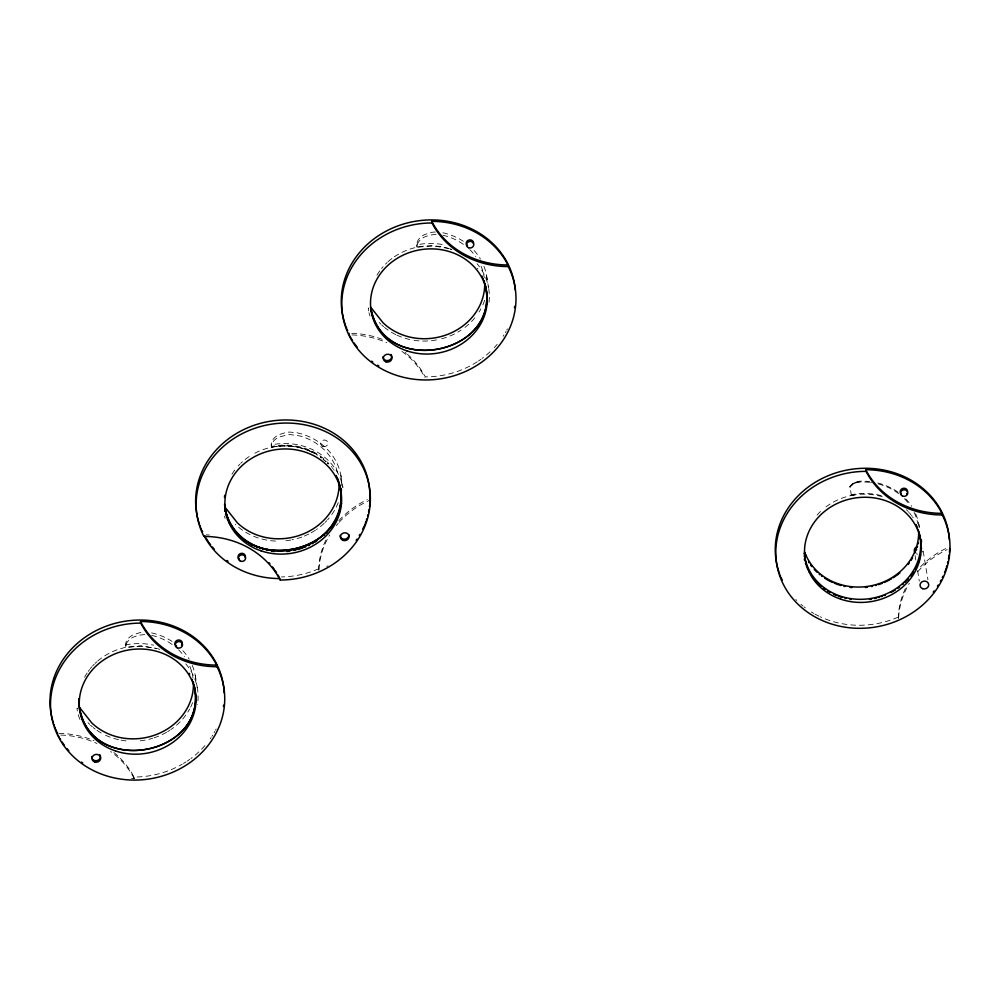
<?xml version="1.0" encoding="UTF-8"?>
<svg xmlns="http://www.w3.org/2000/svg" width="1000" height="1000" viewBox="0 0 1000 1000"><rect width="100%" height="100%" fill="white"/><g stroke="black" fill="none" stroke-linecap="round" stroke-linejoin="round"><path stroke-width="0.75" stroke-dasharray="5 3.75" d="M851.35 495.55L850.037 486.525L853.475 483.225L859.425 481.238A59.363 53.163 -9.4 0 1 869.712 481.575M869.575 482.35A58.487 52.387 -9.4 0 0 859.438 482.025C855.85 481.763 850.163 486.362 849.85 486.938M850.013 487.325L850.037 486.525M850.25 486.9L850.275 486.1M850.55 486.488L850.562 485.675M850.888 486.062L850.9 485.262M851.275 485.65L851.3 484.85M851.725 485.238L851.737 484.45M852.212 484.85L852.225 484.05M852.738 484.462L852.763 483.675M853.312 484.1L853.337 483.312M853.938 483.75L853.95 482.962M854.587 483.425L854.6 482.638M855.275 483.125L855.3 482.337M856 482.85L856.012 482.062M856.75 482.6L856.775 481.812M857.537 482.375L857.55 481.587M858.337 482.188L858.35 481.4M859.163 482.038L859.175 481.25M318.925 570.388L318.712 567.7A87.35 78.238 -9.4 0 1 327.325 537.125M898.562 618.688L898.337 616A87.35 78.238 -9.4 0 1 905.688 587.95M318.663 568.775L318.363 568.913A87.35 78.238 -9.4 0 1 281.425 576.938M898.3 617.087L898 617.212A87.35 78.238 -9.4 0 1 823.012 618.013M340.863 475.225L342.887 487.488A61.137 54.763 -9.4 0 0 272.688 444.637L270.975 445L271.55 446.475A59.363 53.163 -9.4 0 1 326.812 461.463M271.312 446.525L271.712 447.25A58.525 52.413 -9.4 0 1 310.238 451.225M341.675 485.5A61.137 54.763 -9.4 0 0 297.275 432.837L289.8 432.075A23.438 10.062 7.4 0 0 286.1 432.4L278.738 434.75A27.925 12.387 -4.6 0 0 275.55 436.812L274.675 437.587A27.825 12.363 -8.6 0 0 272.175 440.812L271.812 441.65A27.462 12.2 -12.6 0 0 271.438 444.875L271.475 447.275C285.287 444.375 300.125 446.012 312.738 452.45L311.262 451.725M97.688 661.05A58.525 52.413 -9.4 0 1 125.675 647.362L140.275 645.95L157.2 648.562L142.1 646.012L125.85 647.35L125.812 644.95A27.462 12.2 -12.6 0 1 126.175 641.712L126.538 640.888A27.825 12.363 -8.6 0 1 129.05 637.65L129.925 636.875A27.925 12.387 -4.6 0 1 133.1 634.812L140.475 632.463A23.438 10.062 7.4 0 1 144.175 632.137M125.337 645.062L127.05 644.7A61.137 54.763 -9.4 0 1 153.613 645.15M854.562 494.938L850.95 495.6A58.525 52.413 -9.4 0 0 824.788 507.775M436.05 234.4L429.738 235.1L424.4 237.037A27.925 12.387 -4.6 0 0 421.225 239.1L420.337 239.887A27.837 12.375 -8.6 0 0 418.312 242.3L417.837 243.137A27.475 12.2 -12.6 0 0 417.1 247.2L433.363 245.875L448.462 248.438M144.787 634.538L138.488 635.237L133.138 637.175A27.925 12.387 -4.6 0 0 129.963 639.237L129.088 640.013A27.837 12.375 -8.6 0 0 127.05 642.438L126.575 643.263A27.475 12.2 -12.6 0 0 125.838 647.337L125.738 644.163M113.85 752.513A87.35 78.238 -9.4 0 1 133.45 776.062L134.275 777.025A87.35 78.238 -9.4 0 0 182.15 764.237M133.95 777.025L134.213 778.637L133.025 778.625A87.35 78.238 -9.4 0 1 131.512 778.6M442.85 232.75L442.9 232.763A61.137 54.763 -9.4 0 1 463.3 241.287M442.938 235.238L445.637 235.925A58.525 52.413 -9.4 0 1 463.625 244.513M151.588 632.888L151.637 632.9A61.137 54.763 -9.4 0 1 172.037 641.413M151.675 635.375L154.375 636.05A58.525 52.413 -9.4 0 1 172.362 644.65M449.387 248.7C438.938 245.425 427.65 244.975 416.938 247.225A58.525 52.413 -9.4 0 0 393.663 257.262M451.087 249.262L450.288 249.013L451.863 249.562M159.825 649.4L158.125 648.825M310.413 451.312C298.25 445.812 284.337 444.55 271.312 447.3A58.525 52.413 -9.4 0 0 252.075 454.738M315.125 453.713L313.587 452.863M316.637 454.6L317.413 455.1M321.587 458.025L320.288 457.05L320.962 457.525M323.025 459.175L324.25 460.213L323.65 459.675M324.938 460.812L325.588 461.438M327.388 463.188L327.987 463.85M477.375 268.288L477.875 269.012M368.713 308.5L368.612 308.325A27.9 1.4 74.8 0 0 368.263 308L368.562 310.9M77.45 708.637L77.362 708.45A27.9 1.4 74.8 0 0 77 708.138L77.312 711.038M134.213 778.637L133.725 777.675A87.35 78.238 -9.4 0 0 110.7 751.513M851.112 495.6L851.188 494.787A59.363 53.163 -9.4 0 1 882.725 496.062M918.838 524.388L919.35 527.463M923.2 551.2L927.938 579.837M915.062 555.538L915.812 560.062M917.562 570.612L919.3 581.163M486.488 275.15L488.512 287.413A61.137 54.763 -9.4 0 0 477.013 263.725M195.225 675.288L197.25 687.55M417 244.037L417.1 247.2L416.6 244.925L418.312 244.562A61.137 54.763 -9.4 0 1 444.875 245.012M271.363 444.1L271.4 446.488M488.713 288.55A61.137 54.763 -9.4 0 1 488.688 304.587M369.963 316.05A61.137 54.763 -9.4 0 1 368.975 312.75M469.787 249.65A58.525 52.413 -9.4 0 1 475.675 256.475M481.087 266.163A58.525 52.413 -9.4 0 1 484.263 277.8M483.963 266.337A61.137 54.763 -9.4 0 1 487.275 281.988M484.688 300.238A61.137 54.763 -9.4 0 1 481.463 307.838M480.913 308.9A61.137 54.763 -9.4 0 1 479.087 311.988M474.837 317.863A61.137 54.763 -9.4 0 1 462.088 329.475M461.05 330.163A61.137 54.763 -9.4 0 1 457.837 332.137M454.487 333.938A61.137 54.763 -9.4 0 1 440.163 339.175M436.4 339.963A61.137 54.763 -9.4 0 1 413.562 340.225M409.837 339.513A61.137 54.763 -9.4 0 1 396.875 335.15M395.763 334.613A61.137 54.763 -9.4 0 1 384.525 327.425M383.612 326.662A61.137 54.763 -9.4 0 1 381.825 325.075M380.962 324.25A61.137 54.763 -9.4 0 1 379.3 322.562M474.2 250.575A61.137 54.763 -9.4 0 1 480.438 259.062M435.438 232.013A23.438 10.062 7.4 0 0 431.725 232.325L424.438 234.638A27.925 12.387 -4.6 0 0 421.188 236.75L420.312 237.512A27.825 12.363 -8.6 0 0 417.8 240.75L417.438 241.588A27.462 12.2 -12.6 0 0 417.075 244.812M507.413 328.85A87.35 78.238 -9.4 0 1 506.763 330.112M506.087 331.362A87.35 78.238 -9.4 0 1 505.387 332.6M503.913 335.037A87.35 78.238 -9.4 0 1 503.15 336.25M497.15 344.35A87.35 78.238 -9.4 0 1 494.25 347.612M490.112 351.763A87.35 78.238 -9.4 0 1 482.163 358.375M480.962 359.25A87.35 78.238 -9.4 0 1 478.512 360.95M477.25 361.763A87.35 78.238 -9.4 0 1 425.538 376.887L424.712 375.925A87.35 78.238 -9.4 0 0 407.3 354.212M351.725 333.325A87.35 78.238 -9.4 0 1 385.213 340.538M405.112 352.375A87.35 78.238 -9.4 0 1 406.213 353.288M351.987 334.925A87.35 78.238 -9.4 0 1 386.838 342.725M401.95 351.388A87.35 78.238 -9.4 0 1 424.975 377.537M376.987 275.125A58.525 52.413 -9.4 0 1 380.163 270.325M381.575 268.488A58.525 52.413 -9.4 0 1 383.075 266.7M385.487 264.125A58.525 52.413 -9.4 0 1 387.175 262.488M388.05 261.688A58.525 52.413 -9.4 0 1 392.688 257.962M328.05 565.775A87.35 78.238 -9.4 0 1 326.737 566.512M231.95 474.212A58.525 52.413 -9.4 0 1 235.225 469.462M238.238 465.9A58.525 52.413 -9.4 0 1 239.85 464.2M240.688 463.375A58.525 52.413 -9.4 0 1 242.425 461.763M245.15 459.462A58.525 52.413 -9.4 0 1 251.038 455.35M311.137 451.637A58.525 52.413 -9.4 0 1 312.9 452.5M313.762 452.95A58.525 52.413 -9.4 0 1 315.462 453.9M316.312 454.4A58.525 52.413 -9.4 0 1 317.137 454.9M320.337 457.062A58.525 52.413 -9.4 0 1 321.112 457.638M324.8 460.675A58.525 52.413 -9.4 0 1 325.5 461.325M327.525 463.325A58.525 52.413 -9.4 0 1 328.162 464.012M327.488 462.137A59.363 53.163 -9.4 0 1 328.812 463.525M331.3 466.413A59.363 53.163 -9.4 0 1 331.887 467.163M332.45 467.925A59.363 53.163 -9.4 0 1 333 468.688M333.537 469.462A59.363 53.163 -9.4 0 1 334.062 470.25M338.85 520.7A87.35 78.238 -9.4 0 1 367.362 499.637M318.975 569.312A87.35 78.238 -9.4 0 1 328.263 537.487M328.963 536.25A87.35 78.238 -9.4 0 1 329.688 535.025M336.287 525.625A87.35 78.238 -9.4 0 1 338.15 523.4M339.113 522.312A87.35 78.238 -9.4 0 1 367.6 501.25M206.337 534.837A87.35 78.238 -9.4 0 1 209.363 534.975M225.125 518.275A61.137 54.763 -9.4 0 1 224.338 516.112M337.562 472.475A58.525 52.413 -9.4 0 0 300.012 435.988L289.425 434.462L278.762 437.1A27.925 12.387 -4.6 0 0 275.587 439.162L274.713 439.95A27.837 12.375 -8.6 0 0 272.675 442.375L272.213 443.2A27.475 12.2 -12.6 0 0 271.475 447.275M338.263 502.512A61.137 54.763 -9.4 0 1 329.975 516.975M329.212 517.925A61.137 54.763 -9.4 0 1 327.625 519.775M326.8 520.675A61.137 54.763 -9.4 0 1 325.087 522.438M324.2 523.3A61.137 54.763 -9.4 0 1 316.462 529.538M315.413 530.237A61.137 54.763 -9.4 0 1 309.988 533.425M308.863 534A61.137 54.763 -9.4 0 1 303.05 536.575M301.863 537.025A61.137 54.763 -9.4 0 1 292.025 539.788M290.775 540.037A61.137 54.763 -9.4 0 1 283.15 540.988M275.5 541.075A61.137 54.763 -9.4 0 1 251.25 535.212M250.138 534.675A61.137 54.763 -9.4 0 1 235.338 524.325M216.15 728.988A87.35 78.238 -9.4 0 1 215.5 730.25M214.825 731.488A87.35 78.238 -9.4 0 1 214.125 732.738M212.662 735.175A87.35 78.238 -9.4 0 1 211.887 736.388M211.1 737.575A87.35 78.238 -9.4 0 1 210.287 738.763M204.938 745.588A87.35 78.238 -9.4 0 1 200.963 749.85M198.85 751.888A87.35 78.238 -9.4 0 1 190.912 758.512M189.7 759.388A87.35 78.238 -9.4 0 1 187.25 761.075M186 761.9A87.35 78.238 -9.4 0 1 183.45 763.475M84.612 677.262A58.525 52.413 -9.4 0 1 87.562 672.35M88.225 671.4A58.525 52.413 -9.4 0 1 89.6 669.538M90.312 668.625A58.525 52.413 -9.4 0 1 91.825 666.838M92.6 665.962A58.525 52.413 -9.4 0 1 94.225 664.262M95.062 663.438A58.525 52.413 -9.4 0 1 96.788 661.825M58.95 733.425A87.35 78.238 -9.4 0 1 93.95 740.662M60.725 735.062A87.35 78.238 -9.4 0 1 96.912 743.475M185.75 663.863A61.137 54.763 -9.4 0 1 197.425 704.725M79.925 719.412A61.137 54.763 -9.4 0 1 77.725 712.875M178.525 649.788A58.525 52.413 -9.4 0 1 184.425 656.612M189.825 666.287A58.525 52.413 -9.4 0 1 193 677.925M192.275 665.4A61.137 54.763 -9.4 0 1 196.012 682.125M192.625 702.588A61.137 54.763 -9.4 0 1 190.2 707.975M189.65 709.025A61.137 54.763 -9.4 0 1 187.825 712.125M185.8 715.113A61.137 54.763 -9.4 0 1 170.825 729.6M169.788 730.3A61.137 54.763 -9.4 0 1 167.662 731.637M166.575 732.275A61.137 54.763 -9.4 0 1 153.812 737.913M152.6 738.3A61.137 54.763 -9.4 0 1 148.9 739.3M145.137 740.1A61.137 54.763 -9.4 0 1 138.8 740.95M126.062 740.863A61.137 54.763 -9.4 0 1 119.812 739.912M118.588 739.65A61.137 54.763 -9.4 0 1 102.325 733.625M101.25 733.025A61.137 54.763 -9.4 0 1 96.137 729.762M95.162 729.05A61.137 54.763 -9.4 0 1 93.275 727.562M92.35 726.8A61.137 54.763 -9.4 0 1 90.562 725.212M89.7 724.388A61.137 54.763 -9.4 0 1 88.038 722.7M182.938 650.713A61.137 54.763 -9.4 0 1 189.175 659.188M821.663 617.425A87.35 78.238 -9.4 0 1 820.325 616.812M819 616.188A87.35 78.238 -9.4 0 1 815.1 614.175M813.838 613.462A87.35 78.238 -9.4 0 1 811.338 611.975M805.387 607.913A87.35 78.238 -9.4 0 1 804.237 607.05M803.112 606.163A87.35 78.238 -9.4 0 1 800.925 604.338M796.762 600.475A87.35 78.238 -9.4 0 1 795.775 599.462M817.087 515.075A58.525 52.413 -9.4 0 1 822.062 510.062M851.35 495.513A58.525 52.413 -9.4 0 1 883.4 497.062M906.45 509.762A59.363 53.163 -9.4 0 1 907.8 511.125M908.45 511.825A59.363 53.163 -9.4 0 1 909.1 512.525M909.725 513.25A59.363 53.163 -9.4 0 1 910.938 514.712M911.513 515.462A59.363 53.163 -9.4 0 1 912.087 516.225M912.638 516.987A59.363 53.163 -9.4 0 1 913.175 517.775M915.65 513.725A59.363 53.163 -9.4 0 1 919.237 527.15M877.763 483A59.363 53.163 -9.4 0 1 898.487 492.512M905.763 498.862A59.363 53.163 -9.4 0 1 910.612 504.738M911.15 505.513A59.363 53.163 -9.4 0 1 911.675 506.3M870.588 482.475A58.487 52.387 -9.4 0 1 871.587 482.612M878.475 484A58.487 52.387 -9.4 0 1 898.7 493.7M904.438 498.713A58.487 52.387 -9.4 0 1 909.875 505.175M914.087 512.35A58.487 52.387 -9.4 0 1 917.812 523.638M920.475 566.862A87.35 78.238 -9.4 0 1 946.975 547.95M898.612 617.612A87.35 78.238 -9.4 0 1 909.325 583.325M917.788 571.7A87.35 78.238 -9.4 0 1 947.237 549.562M922.862 551.163A4.363 3.912 -9.4 0 1 922.463 552.087M917.588 554.188A4.363 3.912 -9.4 0 1 916.325 553.75M322.75 446.362A3.663 3.287 -9.4 0 0 327.9 442.863A3.663 3.287 -9.4 0 0 322.125 440.712A3.663 3.287 -9.4 0 0 322.75 446.362"/><path stroke-width="1.5" d="M199.5 524.25A87.35 78.238 -9.4 0 1 271.175 421.087A87.35 78.238 -9.4 0 1 369.812 498.237L370.012 501.213A87.35 78.238 -9.4 0 1 369.5 506.688M949.7 548.438L949.65 549.513A87.35 78.238 -9.4 0 1 949.45 552.25M368.975 500.613L370.062 500.138M804.188 553.475L805.05 553.288L806.225 555.825A58.487 52.387 -9.4 0 0 871.875 585.625A58.487 52.387 -9.4 0 0 918.675 531.825M805.275 553.775L804.412 553.962L805.537 554.362M805.2 555.662L806.075 555.475M804.3 558.925L805.15 558.75L804.525 554.95M432.038 222.975L431.775 221.363L432.975 221.375A87.35 78.238 -9.4 0 1 507.475 264.012L508.375 266.85A87.35 78.238 -9.4 0 1 452.113 376.325A87.35 78.238 -9.4 0 1 342.375 313.525A87.35 78.238 -9.4 0 1 431.712 222.975L432.537 223.938A87.35 78.238 -9.4 0 0 507.05 266.575L508.237 266.588M507.975 264.975L506.788 264.975A87.35 78.238 -9.4 0 1 432.275 222.325L431.775 221.363M866.05 471.35L865.788 469.738L866.975 469.738A87.35 78.238 -9.4 0 1 941.488 512.388L942.387 515.212A87.35 78.238 -9.4 0 1 886.125 624.688A87.35 78.238 -9.4 0 1 776.388 561.9A87.35 78.238 -9.4 0 1 865.725 471.35L866.55 472.312A87.35 78.238 -9.4 0 0 941.05 514.95L942.25 514.95M941.988 513.35L940.788 513.337A87.35 78.238 -9.4 0 1 866.275 470.7L865.788 469.738M278.625 578.413L279.825 578.413L280.413 580.025A87.35 78.238 -9.4 0 0 369.75 489.475A87.35 78.238 -9.4 0 0 260.012 426.675A87.35 78.238 -9.4 0 0 203.75 536.15L205.087 536.425A87.35 78.238 -9.4 0 1 279.587 579.062L280.087 580.025M140.787 623.112L140.512 621.5L141.713 621.512A87.35 78.238 -9.4 0 1 216.225 664.15L217.125 666.975A87.35 78.238 -9.4 0 1 160.85 776.45A87.35 78.238 -9.4 0 1 51.125 713.662A87.35 78.238 -9.4 0 1 140.45 623.112L141.275 624.075A87.35 78.238 -9.4 0 0 215.787 666.712L216.988 666.712M216.713 665.113L215.525 665.1A87.35 78.238 -9.4 0 1 141.012 622.463L140.512 621.5M189.262 673.312L189.713 674.062M58.012 735.025L58.513 735.987A87.35 78.238 -9.4 0 0 59.175 737.2M482.062 276.125L482.45 276.9M805.05 553.288L804.513 552.087M337.15 477.762L337.488 478.488M192.138 679.3L192.463 680.088M483.113 278.412L483.4 279.163M339.6 484.925A58.487 52.387 -9.4 0 0 338.837 482.287L339.363 483.975M193.512 683.213L193.012 681.65M804.388 556.287L805.3 559.425M338.875 482.337L339.588 484.738M485.4 285.45L484.988 283.913C503.2 354.525 382.312 378.663 370.825 307.462A27.9 1.4 74.8 0 1 371.188 307.787L382.9 322.625A58.525 52.413 -9.4 0 0 447.725 334.363A58.525 52.413 -9.4 0 0 484.7 283.263M194.137 685.588C209.713 755.713 91.013 777.825 79.275 707.425A58.525 52.413 -9.4 0 1 78.775 698.662M224.812 511.312L225.2 507.525A27.9 1.4 74.8 0 1 225.55 507.85L237.262 522.7A58.525 52.413 -9.4 0 0 302.663 534.2A58.525 52.413 -9.4 0 0 339.038 482.238M193.962 684.812C210.888 755.113 90.962 778.337 79.562 707.6A27.9 1.4 74.8 0 1 79.925 707.913L91.638 722.763A58.525 52.413 -9.4 0 0 157.037 734.262A58.525 52.413 -9.4 0 0 193.4 682.3M804.538 555.662L805.15 558.9A58.487 52.387 -9.4 0 0 875.6 597.5A58.487 52.387 -9.4 0 0 918.75 531.462M485.613 286.275C499.85 356.037 382.188 377.212 370.538 307.288M224.9 507.362C236.65 577.75 355.337 555.638 339.762 485.525C355.062 553.875 240.925 577.8 225.5 510.45L225.662 511.125A58.487 52.387 -9.4 0 0 294.762 549.475A58.487 52.387 -9.4 0 0 339.825 485.812M349.012 333.288L349.275 334.888M345.588 325.462A87.35 78.238 -9.4 0 1 411.55 221.975A87.35 78.238 -9.4 0 1 515.262 289.962M514.663 306.375A87.35 78.238 -9.4 0 1 514.45 307.738M347.675 330.538A87.35 78.238 -9.4 0 1 347.125 329.288M346.587 328.025A87.35 78.238 -9.4 0 1 346.075 326.75M378.837 365.962A87.35 78.238 -9.4 0 1 377.6 365.213M372.8 362.013A87.35 78.238 -9.4 0 1 371.637 361.163M357.4 347.438A87.35 78.238 -9.4 0 1 354.075 342.962M352.55 340.637A87.35 78.238 -9.4 0 1 349.775 335.85M391.037 354.45A4.363 3.912 -9.4 0 1 388.5 360.45A4.363 3.912 -9.4 0 1 383.025 356.625M467.475 245.738A3.663 3.287 -9.4 0 1 468.612 240.113A3.663 3.287 -9.4 0 1 473.488 243.55M228.075 561.3A87.35 78.238 -9.4 0 1 226.9 560.462M214.225 549.1A87.35 78.238 -9.4 0 1 212.387 546.975M210.637 544.788A87.35 78.238 -9.4 0 1 208.975 542.55M208.175 541.413A87.35 78.238 -9.4 0 1 205.925 537.913M205.212 536.725A87.35 78.238 -9.4 0 1 204.537 535.525M202.638 531.85A87.35 78.238 -9.4 0 1 202.05 530.612M201.488 529.35A87.35 78.238 -9.4 0 1 200.95 528.088M200.438 526.812A87.35 78.238 -9.4 0 1 199.963 525.538M369.087 509.412A87.35 78.238 -9.4 0 1 368.562 512.125M367.938 514.825A87.35 78.238 -9.4 0 1 367.587 516.163M366.8 518.837A87.35 78.238 -9.4 0 1 366.375 520.163M365.925 521.487A87.35 78.238 -9.4 0 1 365.438 522.8M364.938 524.113A87.35 78.238 -9.4 0 1 364.412 525.413M363.85 526.7A87.35 78.238 -9.4 0 1 362.675 529.263M360.025 534.275A87.35 78.238 -9.4 0 1 359.3 535.5M357 539.125A87.35 78.238 -9.4 0 1 356.175 540.3M278.65 578.562A87.35 78.238 -9.4 0 1 204.15 535.925M224.938 507.35A58.487 52.387 -9.4 0 1 224.562 504.087M224.5 497.488A58.487 52.387 -9.4 0 1 224.688 495.288M336.863 477.15A58.487 52.387 -9.4 0 1 337.587 478.837M337.925 479.688A58.487 52.387 -9.4 0 1 338.55 481.413M341.225 488.35A59.363 53.163 -9.4 0 1 341.512 490.188M341.488 503.175A59.363 53.163 -9.4 0 1 341.35 504.1M340.4 508.7A59.363 53.163 -9.4 0 1 340.163 509.613M339.625 511.438A59.363 53.163 -9.4 0 1 339.325 512.337M338.338 515.013A59.363 53.163 -9.4 0 1 337.975 515.887M335.438 521.062A59.363 53.163 -9.4 0 1 334.963 521.9M331.763 526.788A59.363 53.163 -9.4 0 1 331.175 527.575M327.35 532.087A59.363 53.163 -9.4 0 1 326.662 532.8M324.525 534.888A59.363 53.163 -9.4 0 1 323.787 535.562M316.613 541.1A59.363 53.163 -9.4 0 1 314.9 542.2M313.137 543.237A59.363 53.163 -9.4 0 1 312.25 543.737M309.525 545.15A59.363 53.163 -9.4 0 1 308.6 545.588M305.775 546.838A59.363 53.163 -9.4 0 1 304.825 547.225M302.887 547.95A59.363 53.163 -9.4 0 1 300.938 548.612M299.95 548.925A59.363 53.163 -9.4 0 1 297.962 549.5M295.95 550.013A59.363 53.163 -9.4 0 1 293.938 550.45M289.85 551.163A59.363 53.163 -9.4 0 1 286.762 551.525M274.4 551.512A59.363 53.163 -9.4 0 1 273.375 551.4M272.362 551.275A59.363 53.163 -9.4 0 1 271.337 551.138M267.312 550.425A59.363 53.163 -9.4 0 1 266.325 550.212M263.363 549.462A59.363 53.163 -9.4 0 1 262.4 549.175M260.462 548.575A59.363 53.163 -9.4 0 1 259.513 548.237M257.625 547.55A59.363 53.163 -9.4 0 1 256.7 547.175M253.05 545.538A59.363 53.163 -9.4 0 1 252.162 545.087M251.287 544.625A59.363 53.163 -9.4 0 1 250.413 544.163M242.288 538.688A59.363 53.163 -9.4 0 1 241.537 538.062M230.912 525.887A59.363 53.163 -9.4 0 1 230.425 525.087M229.95 524.275A59.363 53.163 -9.4 0 1 229.488 523.45M229.05 522.625A59.363 53.163 -9.4 0 1 228.612 521.8M227.812 520.112A59.363 53.163 -9.4 0 1 227.438 519.25M226.737 517.525A59.363 53.163 -9.4 0 1 226.412 516.65M225.812 514.888A59.363 53.163 -9.4 0 1 225.538 514M348.812 534.6A4.363 3.912 -9.4 0 1 344.8 539.163A4.363 3.912 -9.4 0 1 340.138 535.438M268.975 562.663A87.35 78.238 -9.4 0 1 269.913 563.713M272.562 566.962A87.35 78.238 -9.4 0 1 274.225 569.212M275.025 570.35A87.35 78.238 -9.4 0 1 276.55 572.663M277.987 575.037A87.35 78.238 -9.4 0 1 279.325 577.45M238.475 558.225A3.663 3.287 -9.4 0 1 241.475 553.325A3.663 3.287 -9.4 0 1 245.175 557.6M239.5 559.3A3.663 3.287 -9.4 0 1 238.713 558.575M53.425 723.012A87.35 78.238 -9.4 0 1 123.287 621.525A87.35 78.238 -9.4 0 1 224.163 692.825M223.6 705.138A87.35 78.238 -9.4 0 1 223.412 706.5M57.613 733.15A87.35 78.238 -9.4 0 1 57 731.925M56.425 730.675A87.35 78.238 -9.4 0 1 55.862 729.425M55.325 728.15A87.35 78.238 -9.4 0 1 54.812 726.888M54.325 725.6A87.35 78.238 -9.4 0 1 53.863 724.312M82.713 762.975A87.35 78.238 -9.4 0 1 81.538 762.138M68.863 750.775A87.35 78.238 -9.4 0 1 67.025 748.65M64.438 745.362A87.35 78.238 -9.4 0 1 62.038 741.938M60.562 739.587A87.35 78.238 -9.4 0 1 59.85 738.4M99.775 754.587A4.363 3.912 -9.4 0 1 97.1 760.612A4.363 3.912 -9.4 0 1 91.788 756.513M175.475 645.1A3.663 3.287 -9.4 0 1 176.363 640.788A3.663 3.287 -9.4 0 1 181.188 640.875A3.663 3.287 -9.4 0 1 181.525 645.212M176.575 646.1A3.663 3.287 -9.4 0 1 175.738 645.425M779.587 573.837A87.35 78.238 -9.4 0 1 846.3 470.188A87.35 78.238 -9.4 0 1 949.362 539.7M782.275 580.15A87.35 78.238 -9.4 0 1 781.125 577.65M780.588 576.388A87.35 78.238 -9.4 0 1 780.075 575.112M900.537 492.975A3.663 3.287 -9.4 0 1 903.4 488.288A3.663 3.287 -9.4 0 1 907.5 491.925M906.787 493.45A3.663 3.287 -9.4 0 1 906.488 493.775M901.475 494.1A3.663 3.287 -9.4 0 1 900.863 493.5M921.263 539.412A59.363 53.163 -9.4 0 1 921.5 542.188M921.488 547.762A59.363 53.163 -9.4 0 1 921.35 549.625M920.475 555.175A59.363 53.163 -9.4 0 1 920.263 556.087M919.538 558.825A59.363 53.163 -9.4 0 1 919.262 559.738M918.65 561.538A59.363 53.163 -9.4 0 1 918.325 562.425M917.613 564.2A59.363 53.163 -9.4 0 1 917.225 565.075M916.413 566.812A59.363 53.163 -9.4 0 1 915.987 567.675M915.537 568.525A59.363 53.163 -9.4 0 1 915.075 569.375M913.6 571.862A59.363 53.163 -9.4 0 1 913.075 572.688M912.525 573.5A59.363 53.163 -9.4 0 1 911.975 574.3M911.4 575.087A59.363 53.163 -9.4 0 1 910.812 575.875M908.325 578.925A59.363 53.163 -9.4 0 1 906.988 580.388M906.3 581.1A59.363 53.163 -9.4 0 1 904.887 582.513M903.425 583.862A59.363 53.163 -9.4 0 1 902.675 584.538M899.55 587.062A59.363 53.163 -9.4 0 1 897.925 588.263M895.4 589.963A59.363 53.163 -9.4 0 1 894.538 590.5M893.662 591.025A59.363 53.163 -9.4 0 1 892.775 591.538M891.888 592.038A59.363 53.163 -9.4 0 1 890.987 592.525M885.413 595.138A59.363 53.163 -9.4 0 1 884.463 595.525M882.525 596.25A59.363 53.163 -9.4 0 1 881.55 596.587M879.587 597.225A59.363 53.163 -9.4 0 1 878.6 597.525M876.6 598.062A59.363 53.163 -9.4 0 1 874.587 598.538M871.538 599.138A59.363 53.163 -9.4 0 1 869.488 599.462M850.975 599.45A59.363 53.163 -9.4 0 1 849.963 599.288M845.962 598.513A59.363 53.163 -9.4 0 1 844.975 598.275M842.038 597.475A59.363 53.163 -9.4 0 1 840.1 596.875M839.15 596.55A59.363 53.163 -9.4 0 1 838.2 596.2M836.338 595.475A59.363 53.163 -9.4 0 1 835.413 595.087M834.488 594.688A59.363 53.163 -9.4 0 1 833.587 594.275M830.05 592.463A59.363 53.163 -9.4 0 1 829.188 591.975M828.337 591.475A59.363 53.163 -9.4 0 1 827.5 590.962M825.037 589.338A59.363 53.163 -9.4 0 1 823.462 588.188M821.175 586.362A59.363 53.163 -9.4 0 1 819.725 585.1M819.013 584.45A59.363 53.163 -9.4 0 1 817.625 583.1M816.963 582.413A59.363 53.163 -9.4 0 1 815.662 581.013M815.037 580.288A59.363 53.163 -9.4 0 1 814.425 579.562M813.825 578.825A59.363 53.163 -9.4 0 1 813.238 578.075M812.113 576.55A59.363 53.163 -9.4 0 1 811.575 575.775M809.125 571.763A59.363 53.163 -9.4 0 1 808.675 570.925M807.85 569.263A59.363 53.163 -9.4 0 1 807.45 568.413M806.712 566.7A59.363 53.163 -9.4 0 1 806.375 565.825M805.738 564.075A59.363 53.163 -9.4 0 1 805.438 563.2M804.675 560.513A59.363 53.163 -9.4 0 1 804.45 559.612M919.513 534.575A59.363 53.163 -9.4 0 1 919.312 537.362M918.438 542.913A59.363 53.163 -9.4 0 1 918.238 543.837M917.225 547.475A59.363 53.163 -9.4 0 0 917.5 546.562A4.363 3.912 -9.4 0 0 914.5 551.725M916.625 549.275A59.363 53.163 -9.4 0 1 916.287 550.163M915.575 551.938A59.363 53.163 -9.4 0 1 915.2 552.812M912.575 557.95A59.363 53.163 -9.4 0 1 912.075 558.775M911.562 559.6A59.363 53.163 -9.4 0 1 911.038 560.425M909.375 562.825A59.363 53.163 -9.4 0 1 908.175 564.388M899.887 572.925A59.363 53.163 -9.4 0 1 899.112 573.562M898.325 574.188A59.363 53.163 -9.4 0 1 896.712 575.413M895.888 576A59.363 53.163 -9.4 0 1 895.062 576.575M894.212 577.15A59.363 53.163 -9.4 0 1 893.363 577.7M891.625 578.763A59.363 53.163 -9.4 0 1 890.75 579.275M889.862 579.775A59.363 53.163 -9.4 0 1 888.05 580.737M887.125 581.188A59.363 53.163 -9.4 0 1 886.2 581.638M885.275 582.062A59.363 53.163 -9.4 0 1 884.325 582.475M882.425 583.263A59.363 53.163 -9.4 0 1 881.462 583.638M880.5 583.987A59.363 53.163 -9.4 0 1 878.538 584.65M876.562 585.262A59.363 53.163 -9.4 0 1 875.575 585.538M872.55 586.275A59.363 53.163 -9.4 0 1 871.538 586.5M867.463 587.2A59.363 53.163 -9.4 0 1 865.4 587.463M852 587.55A59.363 53.163 -9.4 0 1 849.963 587.325M844.925 586.475A59.363 53.163 -9.4 0 1 843.925 586.25M840.975 585.5A59.363 53.163 -9.4 0 1 839.038 584.925M838.075 584.612A59.363 53.163 -9.4 0 1 836.175 583.938M835.238 583.587A59.363 53.163 -9.4 0 1 834.3 583.212M832.463 582.425A59.363 53.163 -9.4 0 1 831.55 582.013M830.662 581.575A59.363 53.163 -9.4 0 1 829.762 581.138M828.888 580.675A59.363 53.163 -9.4 0 1 826.312 579.212M825.462 578.7A59.363 53.163 -9.4 0 1 824.638 578.162M822.212 576.5A59.363 53.163 -9.4 0 1 821.425 575.925M819.9 574.725A59.363 53.163 -9.4 0 1 819.15 574.113M816.975 572.188A59.363 53.163 -9.4 0 1 814.275 569.462M811.8 566.562A59.363 53.163 -9.4 0 1 810.638 565.05M809.025 562.725A59.363 53.163 -9.4 0 1 808.525 561.925M949.137 554.987A87.35 78.238 -9.4 0 1 948.475 559.075M947.9 561.775A87.35 78.238 -9.4 0 1 947.575 563.125M946.838 565.812A87.35 78.238 -9.4 0 1 946.438 567.137M946.012 568.462A87.35 78.238 -9.4 0 1 945.562 569.788M945.075 571.1A87.35 78.238 -9.4 0 1 944.575 572.413M942.913 576.287A87.35 78.238 -9.4 0 1 942.312 577.562M941.038 580.087A87.35 78.238 -9.4 0 1 940.362 581.337M938.188 585.025A87.35 78.238 -9.4 0 1 937.425 586.225M934.125 590.938A87.35 78.238 -9.4 0 1 933.238 592.075M916.112 524.612A58.487 52.387 -9.4 0 1 916.5 525.45M916.875 526.287A58.487 52.387 -9.4 0 1 917.562 527.987M918.188 529.712A58.487 52.387 -9.4 0 1 918.475 530.588M336.438 476.188L336.1 475.475A58.487 52.387 -9.4 0 1 336.475 476.312M338.1 480.025L337.762 479.225L338.363 480.838L338.1 480.025M484.275 281.512L484 280.763L484.5 282.275L484.275 281.512M385.962 361.838A4.363 3.912 -9.4 0 0 391.938 357.488A4.363 3.912 -9.4 0 0 384.963 355.138A4.363 3.912 -9.4 0 0 385.962 361.838M468.625 247.75A3.663 3.287 -9.4 0 0 473.775 244.262A3.663 3.287 -9.4 0 0 467.987 242.1A3.663 3.287 -9.4 0 0 468.625 247.75M406.725 350.8A58.525 52.413 -9.4 0 0 486.725 292.575A58.525 52.413 -9.4 0 0 393.188 261.025A58.525 52.413 -9.4 0 0 406.725 350.8M261.1 550.862A58.525 52.413 -9.4 0 0 341.087 492.638A58.525 52.413 -9.4 0 0 247.562 461.087A58.525 52.413 -9.4 0 0 261.1 550.862M343.075 540.4A4.363 3.912 -9.4 0 0 349.05 536.062A4.363 3.912 -9.4 0 0 342.075 533.7A4.363 3.912 -9.4 0 0 343.075 540.4M240.475 561.188A3.663 3.287 -9.4 0 0 245.613 557.7A3.663 3.287 -9.4 0 0 239.838 555.538A3.663 3.287 -9.4 0 0 240.475 561.188M94.7 761.963A4.363 3.912 -9.4 0 0 100.675 757.625A4.363 3.912 -9.4 0 0 93.7 755.263A4.363 3.912 -9.4 0 0 94.7 761.963M115.475 750.938A58.525 52.413 -9.4 0 0 195.463 692.712A58.525 52.413 -9.4 0 0 101.925 661.162A58.525 52.413 -9.4 0 0 115.475 750.938M177.362 647.887A3.663 3.287 -9.4 0 0 182.512 644.388A3.663 3.287 -9.4 0 0 176.737 642.225A3.663 3.287 -9.4 0 0 177.362 647.887M840.738 599.175A58.525 52.413 -9.4 0 0 920.725 540.95A58.525 52.413 -9.4 0 0 827.2 509.387A58.525 52.413 -9.4 0 0 840.738 599.175M902.638 496.125A3.663 3.287 -9.4 0 0 907.775 492.625A3.663 3.287 -9.4 0 0 902 490.462A3.663 3.287 -9.4 0 0 902.638 496.125M922.712 588.7A4.363 3.912 -9.4 0 0 928.688 584.362A4.363 3.912 -9.4 0 0 921.712 582A4.363 3.912 -9.4 0 0 922.712 588.7"/></g></svg>
